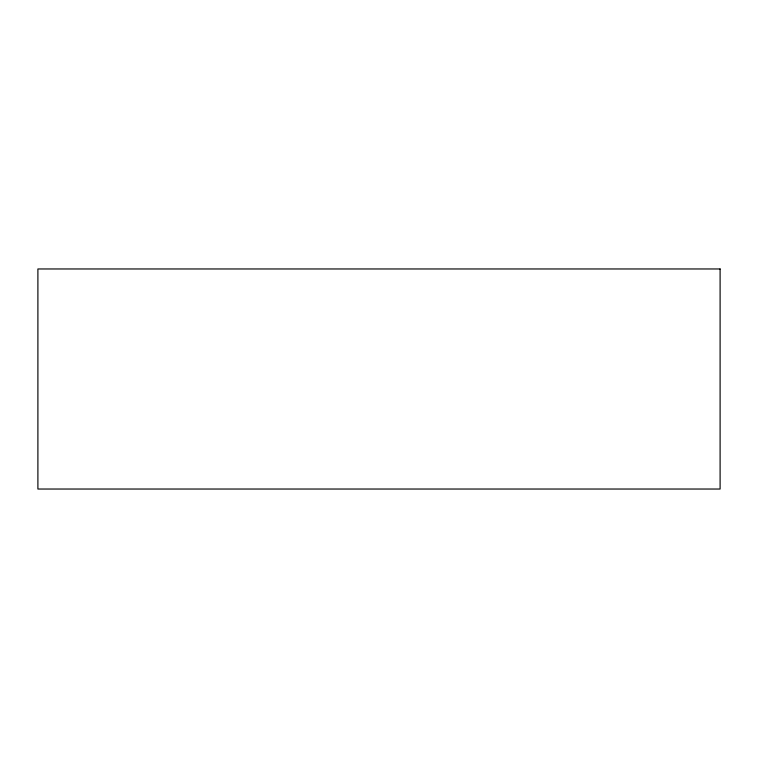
<?xml version="1.0" encoding="UTF-8"?>
<svg xmlns="http://www.w3.org/2000/svg" width="758" height="758" viewBox="0 0 758 758"><rect width="100%" height="100%" fill="white"/><g stroke="black" fill="none" stroke-linecap="round" stroke-linejoin="round"><path stroke-width="1.14" d="M720.1 268.967L37.9 268.967L37.9 489.033L720.1 489.033L720.1 268.967"/></g></svg>
